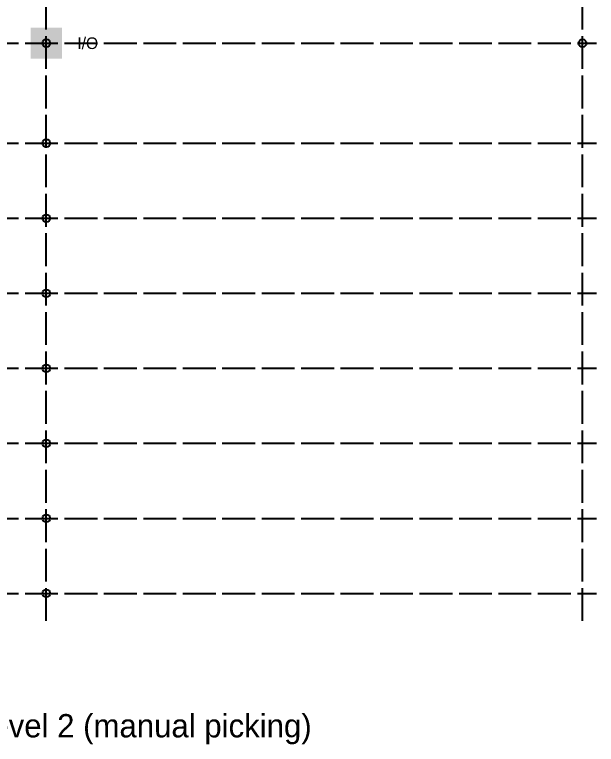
# Model space of a CAD drawing. Header units: metres. Extents: x 0 to 48.5, y -2.8 to 53.5.
# Drawn here: x 25.98 to 48.46, y -2.77 to 25.44 of the extents above; entities that cross this region are included whole.
import ezdxf
from ezdxf.enums import TextEntityAlignment as Align

# ---------------------------------------------------------------- set-up
doc = ezdxf.new("R2010")
doc.units = ezdxf.units.M
doc.linetypes.add('DASHED', pattern=[1.524, 1.27, -0.254])
for name, color, linetype in [('CROSS_AISLES', 4, 'Continuous'), ('IO_DEPOT', 3, 'Continuous'), ('SUPPORT_POINTS', 8, 'Continuous'), ('TITLE', 7, 'Continuous'), ('WALKWAYS', 8, 'Continuous')]:
    doc.layers.add(name, color=color, linetype=linetype)

msp = doc.modelspace()

# ---------------------------------------------------------------- hatches: boundary and pattern name
at = {"layer": 'IO_DEPOT'}
msp.add_hatch(color=3, dxfattribs=at).paths.add_polyline_path([(26.604, 23.732), (27.804, 23.732), (27.804, 24.932), (26.604, 24.932)])

# ---------------------------------------------------------------- linework, layer by layer
at = {"layer": 'CROSS_AISLES', "linetype": 'DASHED'}
for p, q in [((27.204, 2), (27.204, 52.4)), ((47.92, 2), (47.92, 52.4))]:
    msp.add_line(p, q, dxfattribs=at)
at = {"layer": 'SUPPORT_POINTS'}
for centre in [(27.204, 24.332), (47.92, 24.332), (27.204, 20.466), (27.204, 17.566), (27.204, 14.666), (27.204, 11.766), (27.204, 8.866), (27.204, 5.966), (27.204, 3.066)]:
    msp.add_circle(centre, 0.15, dxfattribs=at)
at = {"layer": 'WALKWAYS', "linetype": 'DASHED'}
for p, q in [((2, 24.332), (48.456, 24.332)), ((2, 20.466), (48.456, 20.466)), ((2, 17.566), (48.456, 17.566)), ((2, 14.666), (48.456, 14.666)), ((2, 11.766), (48.456, 11.766)), ((2, 8.866), (48.456, 8.866)), ((2, 5.966), (48.456, 5.966)), ((2, 3.066), (48.456, 3.066))]:
    msp.add_line(p, q, dxfattribs=at)

# ---------------------------------------------------------------- texts
at = {"layer": 'IO_DEPOT'}
msp.add_text('I/O', height=0.45, dxfattribs=at).set_placement((28.404, 24.332), align=Align.MIDDLE_LEFT)
at = {"layer": 'TITLE'}
msp.add_text('Optimised layout (Optimised-FAMILY) - Shelf Level 2 (manual picking)', height=0.9, dxfattribs=at).set_placement((0, -2.5))

doc.saveas('drawing.dxf')
